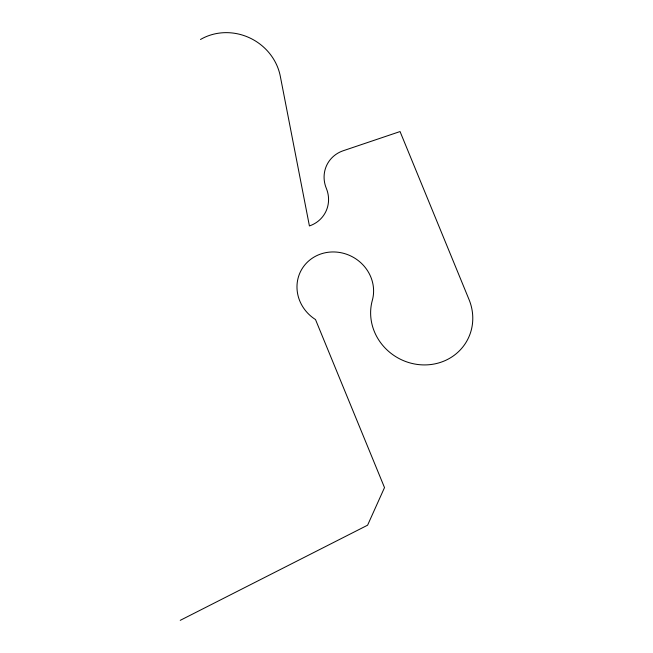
<?xml version="1.0" encoding="UTF-8"?>
<svg xmlns="http://www.w3.org/2000/svg" width="653" height="653" viewBox="0 0 653 653"><rect width="100%" height="100%" fill="white"/><g stroke="black" fill="none" stroke-linecap="round" stroke-linejoin="round"><path stroke-width="0.98" d="M180.236 620.35L367.598 525.192L384.511 487.595L315.505 319.554A38.862 36.429 28.8 0 1 300.755 271.126A38.862 36.429 28.8 0 1 348.547 254.988A38.862 36.429 28.8 0 1 372.324 300.364A51.816 48.567 28.8 0 0 424.915 364.921A51.816 48.567 28.8 0 0 469.05 299.596L400.052 131.555L343.233 150.737A31.091 29.14 28.8 0 0 326.32 188.333A31.091 29.14 28.8 0 1 309.416 225.938L280.317 76.311A52.844 49.53 28.8 0 0 200.495 39.482"/></g></svg>
